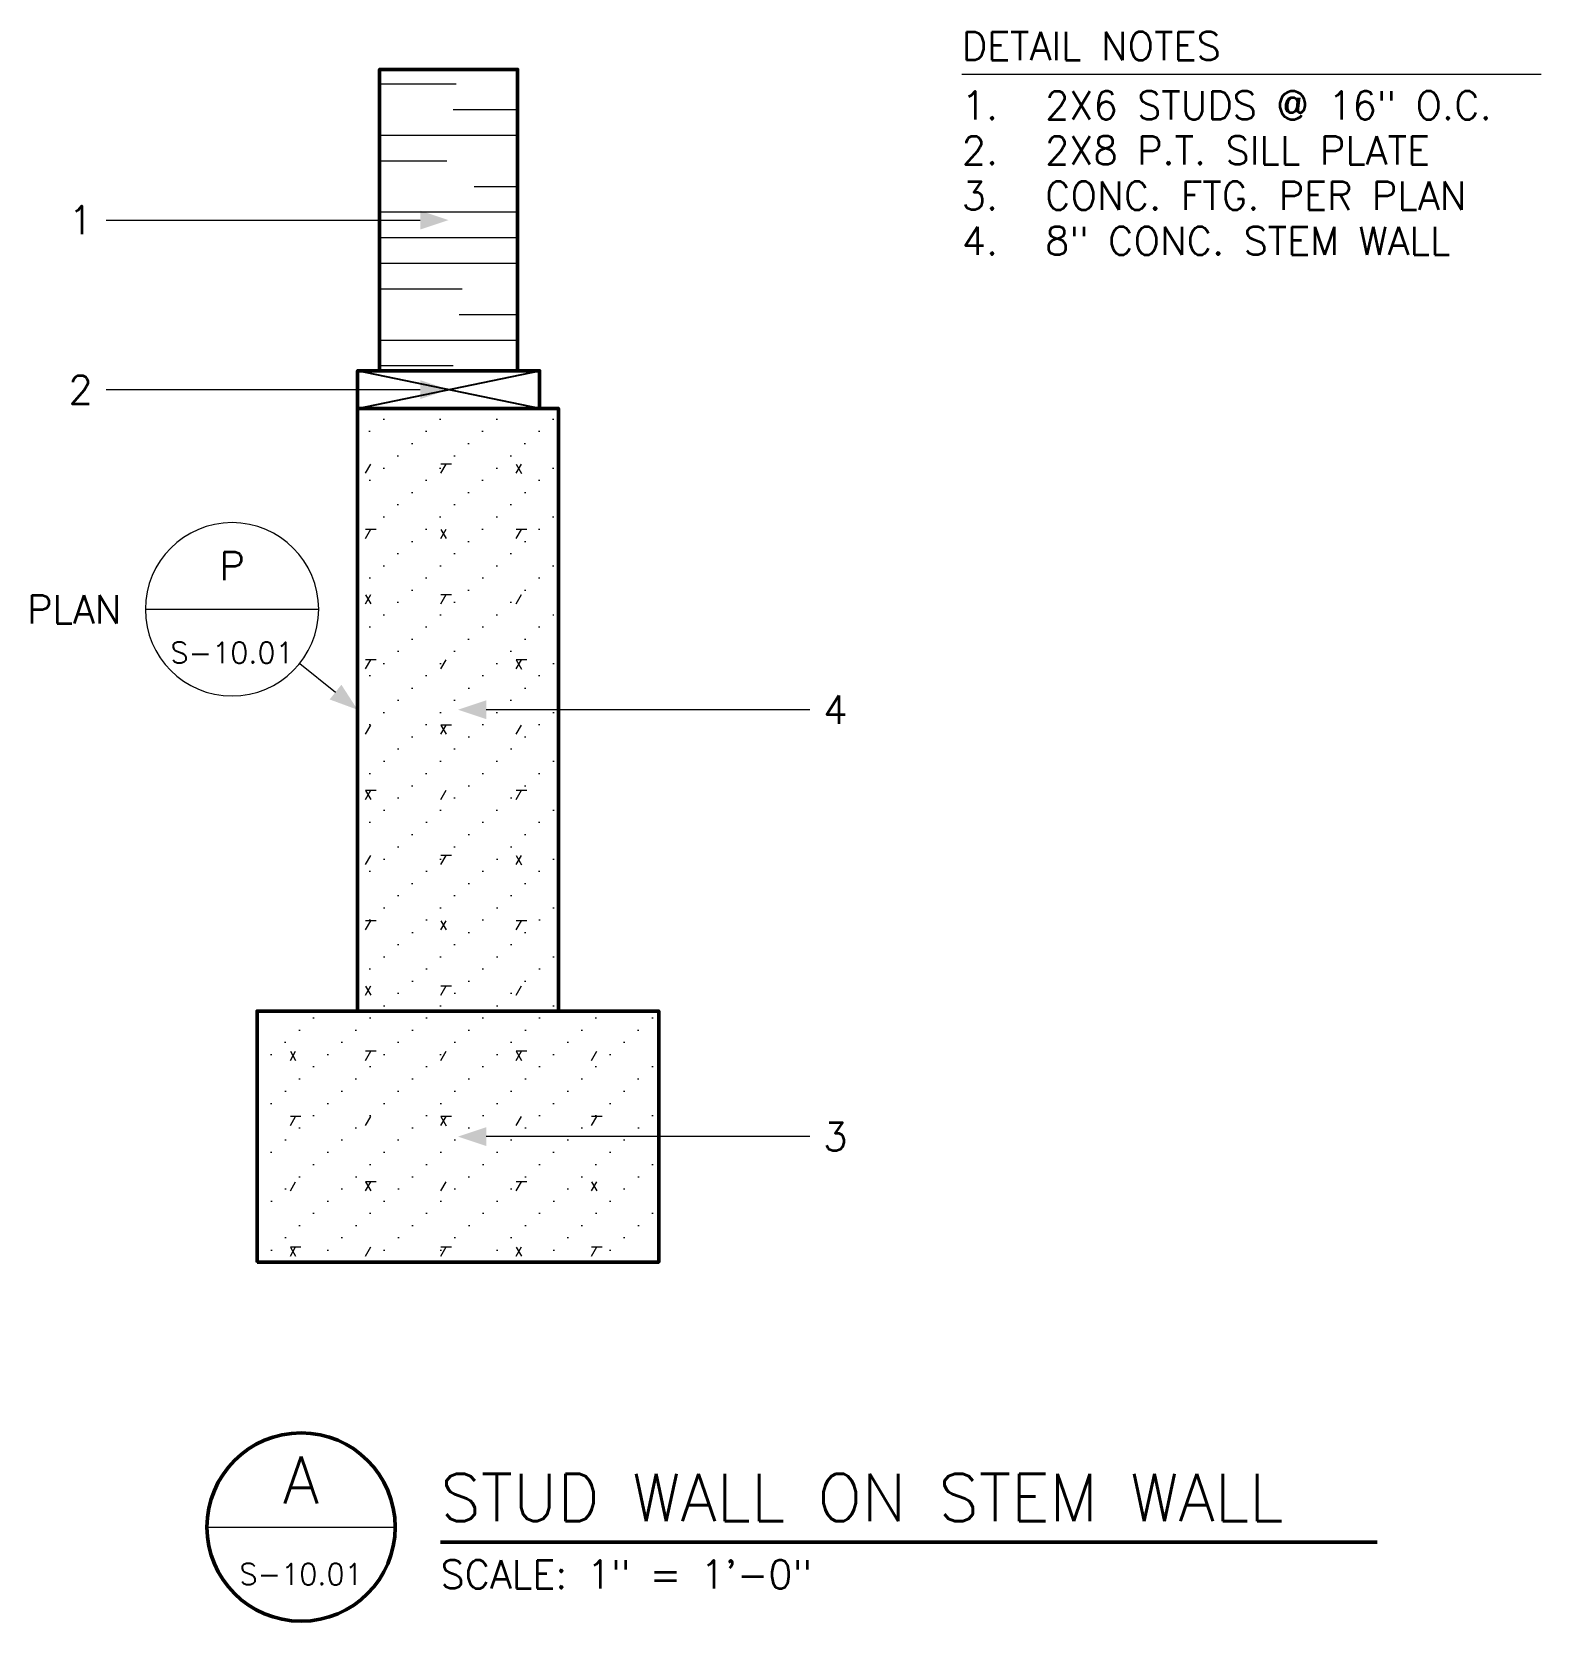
# Model space of a CAD drawing. Header units: inches. Extents: x -9 to 51.2, y -14.3 to 49.
import ezdxf
from ezdxf.enums import TextEntityAlignment as Align

# ---------------------------------------------------------------- set-up
doc = ezdxf.new("R2010")
doc.units = ezdxf.units.IN
doc.header["$MEASUREMENT"] = 0
for name, color, linetype, lineweight in [('S-ANNO-NOTE', 7, 'CONTINUOUS', 18), ('S-ANNO-TTLB', 7, 'CONTINUOUS', 50), ('S-DETL-BYND', 7, 'CONTINUOUS', 25), ('S-DETL-CUT', 7, 'CONTINUOUS', 50), ('S-DETL-PATT', 7, 'CONTINUOUS', 9)]:
    doc.layers.add(name, color=color, linetype=linetype, lineweight=lineweight)
doc.styles.add('KERF', font='romans.shx')
pattern_1 = [(0, (0, 0), (1.1244, 0.9732), [0, -2.25]), (0, (0.564, 0.48), (1.1244, 0.9732), [0, -2.25]), (60, (1.32, 0.24), (3, 2.598), [0.42, -5.58]), (180, (1.74, 0.6), (3, 2.598), [0.42, -5.58]), (300, (1.32, 0.6), (3, 2.598), [0.42, -5.58])]

msp = doc.modelspace()

# ---------------------------------------------------------------- hatches: boundary and pattern name
at = {"layer": 'S-ANNO-NOTE', "lineweight": 50}
for points in [[(7.625, 41.5), (6.5, 41.875), (6.5, 41.125)], [(7.625, 34.75), (6.5, 35.125), (6.5, 34.375)], [(4, 22), (3.355783, 22.995608), (2.887262, 22.409956)], [(8, 22), (9.125, 21.625), (9.125, 22.375)], [(8, 5), (9.125, 4.625), (9.125, 5.375)]]:
    msp.add_hatch(color=256, dxfattribs=at).paths.add_polyline_path(points)
at = {"layer": 'S-DETL-PATT', "lineweight": 9}
h = msp.add_hatch(dxfattribs=at)
h.set_pattern_fill('KERF-GRAIN', color=256, angle=90, style=0)
h.set_pattern_definition([(0, (0, 0), (4.92, 1.02), [19.2, -4.8, 9.6, -6])])
h.paths.add_polyline_path([(4.875, 35.5), (10.375, 35.5), (10.375, 47.5), (4.875, 47.5)])
h = msp.add_hatch(dxfattribs=at)
h.set_pattern_fill('KERF-CONC', color=256, style=0)
h.set_pattern_definition(pattern_1)
h.paths.add_polyline_path([(4, 10), (12, 10), (12, 34), (4, 34)])
h = msp.add_hatch(dxfattribs=at)
h.set_pattern_fill('KERF-CONC', color=256, style=0)
h.set_pattern_definition(pattern_1)
h.paths.add_polyline_path([(0, 0), (16, 0), (16, 10), (0, 10)])

# ---------------------------------------------------------------- linework, layer by layer
at = {"layer": 'S-ANNO-NOTE', "lineweight": 18}
for points in [[(28.071429, 47.3125), (51.160714, 47.3125)], [(-6.02, 41.5), (-4.52, 41.5), (6.5, 41.5)], [(-6.02, 34.75), (-4.52, 34.75), (6.5, 34.75)], [(-4.452143, 26), (2.452143, 26)], [(1.695671, 23.843463), (3.121523, 22.702782)], [(22.02, 22), (20.52, 22), (9.125, 22)], [(22.02, 5), (20.52, 5), (9.125, 5)], [(-2, -10.55), (5.5, -10.55)]]:
    msp.add_lwpolyline(points, dxfattribs=at)
msp.add_lwpolyline([(-4.452143, 26, 1), (2.452143, 26, 1)], format="xyb", close=True, dxfattribs=at)
at = {"layer": 'S-ANNO-TTLB', "lineweight": 50}
msp.add_lwpolyline([(-2, -10.55, 1), (5.5, -10.55, 1)], format="xyb", close=True, dxfattribs=at)
msp.add_lwpolyline([(7.3, -11.15), (44.621429, -11.15)], dxfattribs=at)
at = {"layer": 'S-DETL-BYND', "lineweight": 25}
for points in [[(4, 34), (11.25, 35.5)], [(11.25, 34), (4, 35.5)]]:
    msp.add_lwpolyline(points, dxfattribs=at)
at = {"layer": 'S-DETL-CUT', "lineweight": 50}
for points in [[(10.375, 35.5), (10.375, 47.5), (4.875, 47.5), (4.875, 35.5)], [(11.25, 34), (11.25, 35.5), (4, 35.5), (4, 34)], [(12, 10), (12, 34), (4, 34), (4, 10)]]:
    msp.add_lwpolyline(points, dxfattribs=at)
msp.add_lwpolyline([(0, 0), (16, 0), (16, 10), (0, 10)], close=True, dxfattribs=at)

# ---------------------------------------------------------------- texts
at = {"layer": 'S-ANNO-NOTE', "lineweight": 18, "style": 'KERF'}
for s, p in [('DETAIL NOTES', (28.071429, 47.875)), ('1.', (28.071429, 45.5125)), ('2X6 STUDS @ 16" O.C.', (31.392857, 45.5125)), ('2.', (28.071429, 43.7125)), ('2X8 P.T. SILL PLATE', (31.392857, 43.7125)), ('3.', (28.071429, 41.9125)), ('CONC. FTG. PER PLAN', (31.392857, 41.9125)), ('4.', (28.071429, 40.1125)), ('8" CONC. STEM WALL', (31.392857, 40.1125))]:
    msp.add_text(s, height=1.125, dxfattribs=at).set_placement(p)
for s, height, p in [('1', 1.125, (-7.035714, 41.5)), ('2', 1.125, (-7.035714, 34.75)), ('P', 1.125, (-1, 27.726071)), ('S-10.01', 0.84375, (-1, 24.273929)), ('4', 1.125, (23.035714, 22)), ('3', 1.125, (23.035714, 5))]:
    msp.add_text(s, height=height, dxfattribs=at).set_placement(p, align=Align.MIDDLE_CENTER)
msp.add_text('PLAN', height=1.125, dxfattribs=at).set_placement((-5.412143, 26), align=Align.MIDDLE_RIGHT)
at = {"layer": 'S-ANNO-TTLB', "lineweight": 50, "style": 'KERF'}
msp.add_text('A', height=1.875, dxfattribs=at).set_placement((1.75, -8.675), align=Align.MIDDLE_CENTER)
msp.add_text('STUD WALL ON STEM WALL', height=1.875, dxfattribs=at).set_placement((7.3, -10.31))
at = {"layer": 'S-ANNO-TTLB', "lineweight": 18, "style": 'KERF'}
msp.add_text('S-10.01', height=0.84375, dxfattribs=at).set_placement((1.75, -12.425), align=Align.MIDDLE_CENTER)
msp.add_text('SCALE: 1" = 1\'-0"', height=1.125, dxfattribs=at).set_placement((7.3, -12.995))

doc.saveas('drawing.dxf')
